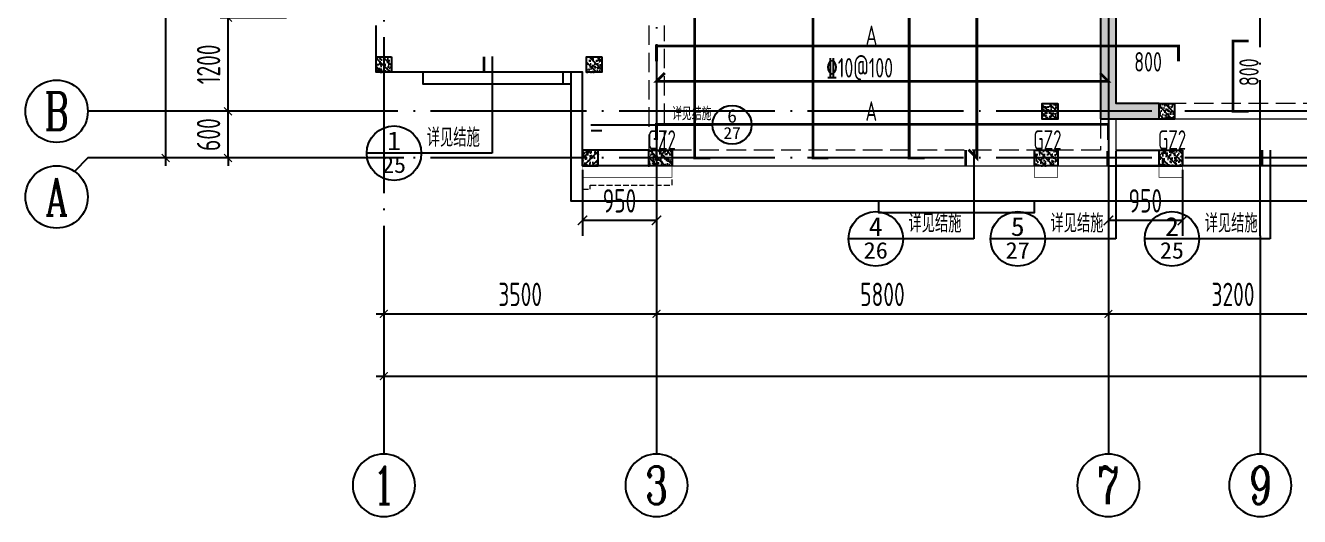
# Model space of a CAD drawing. Extents: x -668857 to 143095, y -247466 to 228182.
# Drawn here: x -218122 to -201769, y 58394 to 64694 of the extents above; entities that cross this region are included whole.
import ezdxf
from ezdxf.enums import TextEntityAlignment as Align

# ---------------------------------------------------------------- set-up
doc = ezdxf.new("R2010")
doc.units = 0
doc.header["$LTSCALE"] = 1000
doc.linetypes.add('DASH', pattern=[0.35, 0.25, -0.1])
doc.linetypes.add('DOTE', pattern=[2.42, 2, -0.2, 0.02, -0.2])
doc.layers.get('0').update_dxf_attribs({"linetype": 'CONTINUOUS'})
doc.layers.get('DEFPOINTS').update_dxf_attribs({"linetype": 'CONTINUOUS'})
for name, color, linetype in [('A-AXIS', 1, 'CONTINUOUS'), ('A-DOTE', 10, 'DOTE'), ('AXIS_NUM', 7, 'CONTINUOUS'), ('BEAM_CON', 4, 'CONTINUOUS'), ('DIM_IDEN', 67, 'CONTINUOUS'), ('PUB_TEXT', 2, 'CONTINUOUS'), ('ROOF', 183, 'CONTINUOUS'), ('S-B板边线', 2, 'CONTINUOUS'), ('S-B板配筋', 6, 'CONTINUOUS'), ('S-B板配筋号', 7, 'CONTINUOUS'), ('S-L主梁线', 4, 'DASH'), ('S-Q墙填充', 252, 'CONTINUOUS'), ('S-Q墙实线', 6, 'CONTINUOUS'), ('S-Q墙标注', 3, 'CONTINUOUS'), ('S-Y一般标注', 3, 'CONTINUOUS'), ('S-构造柱', 212, 'CONTINUOUS'), ('S-构造柱编号', 130, 'CONTINUOUS'), ('水平筋标注', 7, 'CONTINUOUS'), ('看线', 251, 'CONTINUOUS')]:
    doc.layers.add(name, color=color, linetype=linetype)
doc.layers.add('平面-看线', color=45, linetype='CONTINUOUS', lineweight=15)
doc.layers.add('配箍校核', color=34, linetype='CONTINUOUS', plot=False)
doc.styles.add('_TCH_AXIS', font='COMPLEX', dxfattribs={"bigfont": 'GBCBIG'})
doc.styles.add('_TCH_LABEL', font='simhei.ttf')
doc.styles.add('TSSD_Axis', font='complex.shx', dxfattribs={"width": 0.7, "bigfont": 'hztxt.shx'})
doc.styles.add('TSSD_DIMENSION', font='Tssdeng.shx', dxfattribs={"width": 0.7, "bigfont": 'tssdchn.shx'})
doc.styles.add('TSSD_REIN', font='tssdeng.shx', dxfattribs={"width": 0.7, "height": 300, "bigfont": 'tssdchn.shx'})
doc.styles.add('结构文字', font='zstxt.shx', dxfattribs={"width": 0.7, "bigfont": 'zshz.shx'})
doc.dimstyles.new('STRUCK', dxfattribs={"dimtxt": 400, "dimasz": 121, "dimexe": 200, "dimexo": 150, "dimgap": 115, "dimtad": 1, "dimdec": 0, "dimdsep": 46, "dimtxsty": '结构文字', "dimblk": 'ARCHTICK', "dimcen": 400, "dimclrd": 3, "dimclre": 3, "dimclrt": 7, "dimadec": 0, "dimazin": 0, "dimtfac": 1, "dimtdec": 0, "dimtix": 1, "dimtmove": 2, "dimatfit": 3, "dimldrblk": '_DIMX', "dimfxl": 0, "dimtolj": 1, "dimtzin": 0, "dimarcsym": 0})
doc.dimstyles.new('TSSD_100_100', dxfattribs={"dimtxt": 300, "dimasz": 100, "dimexe": 100, "dimexo": 250, "dimgap": 100, "dimtad": 1, "dimdec": 0, "dimzin": 0, "dimdsep": 46, "dimtxsty": 'TSSD_DIMENSION', "dimblk": 'ARCHTICK', "dimcen": 0, "dimdle": 100, "dimclrt": 7, "dimadec": 0, "dimazin": 0, "dimtfac": 1, "dimtdec": 0, "dimtix": 1, "dimtmove": 2, "dimatfit": 3, "dimldrblk": 'ARCHTICK', "dimfxl": 0, "dimtolj": 1, "dimtzin": 0, "dimarcsym": 0})

# ---------------------------------------------------------------- blocks, each defined once
blk = doc.blocks.new('ts_axno')
at = {"color": 0, "linetype": 'ByBlock', "lineweight": -2}
blk.add_circle((0, 0), 0.5, dxfattribs=at)
at = {"color": 0, "linetype": 'ByBlock', "lineweight": -2, "style": 'TSSD_Axis', "width": 0.7}
blk.add_attdef('A', text='', height=0.6, dxfattribs=at).set_placement((0, 0), align=Align.MIDDLE_CENTER)
blk = doc.blocks.new('_ArchTick')
at = {"color": 0, "linetype": 'ByBlock', "const_width": 0.15}
blk.add_lwpolyline([(-0.5, -0.5), (0.5, 0.5)], dxfattribs=at)
blk = doc.blocks.new('*D120')
at = {"layer": 'DEFPOINTS', "color": 0}
for p in [(2600, 5200), (3600, 5200), (3600, 4600)]:
    blk.add_point(p, dxfattribs=at)
at = {"layer": 'S-Y一般标注', "color": 0, "lineweight": -2}
for p, q in [((2600, 5200), (2600, 5300)), ((3350, 5200), (2500, 5200)), ((2600, 4600), (2600, 5200)), ((3350, 4600), (2500, 4600)), ((2600, 4600), (2600, 4500))]:
    blk.add_line(p, q, dxfattribs=at)
at = {"layer": 'S-Y一般标注', "color": 0, "lineweight": -2, "xscale": 100, "yscale": 100, "zscale": 100}
for p, rotation in [((2600, 5200), 270), ((2600, 4600), 90)]:
    blk.add_blockref('_ArchTick', p, dxfattribs=dict(at, rotation=rotation))
at = {"layer": 'S-Y一般标注', "color": 7, "insert": (2350, 4900), "char_height": 300, "attachment_point": 5, "rotation": 90, "style": 'TSSD_DIMENSION'}
blk.add_mtext('\\A1;600', dxfattribs=at)
blk = doc.blocks.new('*D126')
at = {"layer": 'DEFPOINTS', "color": 0}
for p in [(1800, 17150), (3600, 17150), (3600, 4600)]:
    blk.add_point(p, dxfattribs=at)
at = {"layer": 'S-Y一般标注', "color": 0, "lineweight": -2}
for p, q in [((1800, 4500), (1800, 17250)), ((3350, 17150), (1700, 17150)), ((3350, 4600), (1700, 4600))]:
    blk.add_line(p, q, dxfattribs=at)
at = {"layer": 'S-Y一般标注', "color": 0, "lineweight": -2, "xscale": 100, "yscale": 100, "zscale": 100}
for p, rotation in [((1800, 17150), 90), ((1800, 4600), 270)]:
    blk.add_blockref('_ArchTick', p, dxfattribs=dict(at, rotation=rotation))
at = {"layer": 'S-Y一般标注', "color": 7, "insert": (1550, 10875), "char_height": 300, "attachment_point": 5, "rotation": 90, "style": 'TSSD_DIMENSION'}
blk.add_mtext('\\A1;12550', dxfattribs=at)
blk = doc.blocks.new('*D128')
at = {"layer": 'DEFPOINTS', "color": 0}
for p in [(2600, 6400), (3600, 6400), (3600, 5200)]:
    blk.add_point(p, dxfattribs=at)
at = {"layer": 'S-Y一般标注', "color": 0, "lineweight": -2}
for p, q in [((3350, 6400), (2500, 6400)), ((2600, 5100), (2600, 6500)), ((3350, 5200), (2500, 5200))]:
    blk.add_line(p, q, dxfattribs=at)
at = {"layer": 'S-Y一般标注', "color": 0, "lineweight": -2, "xscale": 100, "yscale": 100, "zscale": 100}
for p, rotation in [((2600, 6400), 90), ((2600, 5200), 270)]:
    blk.add_blockref('_ArchTick', p, dxfattribs=dict(at, rotation=rotation))
at = {"layer": 'S-Y一般标注', "color": 7, "insert": (2350, 5800), "char_height": 300, "attachment_point": 5, "rotation": 90, "style": 'TSSD_DIMENSION'}
blk.add_mtext('\\A1;1200', dxfattribs=at)
blk = doc.blocks.new('*D129')
at = {"layer": 'DEFPOINTS', "color": 0}
for p in [(2600, 9400), (3600, 9400), (3600, 6400)]:
    blk.add_point(p, dxfattribs=at)
at = {"layer": 'S-Y一般标注', "color": 0, "lineweight": -2}
for p, q in [((2600, 6300), (2600, 9500)), ((3350, 9400), (2500, 9400)), ((3350, 6400), (2500, 6400))]:
    blk.add_line(p, q, dxfattribs=at)
at = {"layer": 'S-Y一般标注', "color": 0, "lineweight": -2, "xscale": 100, "yscale": 100, "zscale": 100}
for p, rotation in [((2600, 9400), 90), ((2600, 6400), 270)]:
    blk.add_blockref('_ArchTick', p, dxfattribs=dict(at, rotation=rotation))
at = {"layer": 'S-Y一般标注', "color": 7, "insert": (2350, 7900), "char_height": 300, "attachment_point": 5, "rotation": 90, "style": 'TSSD_DIMENSION'}
blk.add_mtext('\\A1;3000', dxfattribs=at)
blk = doc.blocks.new('*D134')
at = {"layer": 'DEFPOINTS', "color": 0}
for p in [(8100, 3600), (13900, 3600), (13900, 2600)]:
    blk.add_point(p, dxfattribs=at)
at = {"layer": 'S-Y一般标注', "color": 0, "lineweight": -2}
for p, q in [((8100, 3350), (8100, 2500)), ((13900, 3350), (13900, 2500)), ((8000, 2600), (14000, 2600))]:
    blk.add_line(p, q, dxfattribs=at)
at = {"layer": 'S-Y一般标注', "color": 0, "lineweight": -2, "xscale": 100, "yscale": 100, "zscale": 100, "rotation": 180}
blk.add_blockref('_ArchTick', (8100, 2600), dxfattribs=at)
at = {"layer": 'S-Y一般标注', "color": 0, "lineweight": -2, "xscale": 100, "yscale": 100, "zscale": 100}
blk.add_blockref('_ArchTick', (13900, 2600), dxfattribs=at)
at = {"layer": 'S-Y一般标注', "color": 7, "insert": (11000, 2850), "char_height": 300, "attachment_point": 5, "style": 'TSSD_DIMENSION'}
blk.add_mtext('\\A1;5800', dxfattribs=at)
blk = doc.blocks.new('*D142')
at = {"layer": 'DEFPOINTS', "color": 0}
for p in [(4600, 3600), (54600, 3600), (54600, 1800)]:
    blk.add_point(p, dxfattribs=at)
at = {"layer": 'S-Y一般标注', "color": 0, "lineweight": -2}
for p, q in [((4600, 3350), (4600, 1700)), ((54600, 3350), (54600, 1700)), ((4500, 1800), (54700, 1800))]:
    blk.add_line(p, q, dxfattribs=at)
at = {"layer": 'S-Y一般标注', "color": 0, "lineweight": -2, "xscale": 100, "yscale": 100, "zscale": 100, "rotation": 180}
blk.add_blockref('_ArchTick', (4600, 1800), dxfattribs=at)
at = {"layer": 'S-Y一般标注', "color": 0, "lineweight": -2, "xscale": 100, "yscale": 100, "zscale": 100}
blk.add_blockref('_ArchTick', (54600, 1800), dxfattribs=at)
at = {"layer": 'S-Y一般标注', "color": 7, "insert": (29600, 2050), "char_height": 300, "attachment_point": 5, "style": 'TSSD_DIMENSION'}
blk.add_mtext('\\A1;50000', dxfattribs=at)
blk = doc.blocks.new('*D143')
at = {"layer": 'DEFPOINTS', "color": 0}
for p in [(13900, 3600), (17100, 3600), (17100, 2600)]:
    blk.add_point(p, dxfattribs=at)
at = {"layer": 'S-Y一般标注', "color": 0, "lineweight": -2}
for p, q in [((13900, 3350), (13900, 2500)), ((17100, 3350), (17100, 2500)), ((13800, 2600), (17200, 2600))]:
    blk.add_line(p, q, dxfattribs=at)
at = {"layer": 'S-Y一般标注', "color": 0, "lineweight": -2, "xscale": 100, "yscale": 100, "zscale": 100, "rotation": 180}
blk.add_blockref('_ArchTick', (13900, 2600), dxfattribs=at)
at = {"layer": 'S-Y一般标注', "color": 0, "lineweight": -2, "xscale": 100, "yscale": 100, "zscale": 100}
blk.add_blockref('_ArchTick', (17100, 2600), dxfattribs=at)
at = {"layer": 'S-Y一般标注', "color": 7, "insert": (15500, 2850), "char_height": 300, "attachment_point": 5, "style": 'TSSD_DIMENSION'}
blk.add_mtext('\\A1;3200', dxfattribs=at)
blk = doc.blocks.new('*D144')
at = {"layer": 'DEFPOINTS', "color": 0}
for p in [(4600, 3600), (8100, 3600), (8100, 2600)]:
    blk.add_point(p, dxfattribs=at)
at = {"layer": 'S-Y一般标注', "color": 0, "lineweight": -2}
for p, q in [((4600, 3350), (4600, 2500)), ((8100, 3350), (8100, 2500)), ((4500, 2600), (8200, 2600))]:
    blk.add_line(p, q, dxfattribs=at)
at = {"layer": 'S-Y一般标注', "color": 0, "lineweight": -2, "xscale": 100, "yscale": 100, "zscale": 100, "rotation": 180}
blk.add_blockref('_ArchTick', (4600, 2600), dxfattribs=at)
at = {"layer": 'S-Y一般标注', "color": 0, "lineweight": -2, "xscale": 100, "yscale": 100, "zscale": 100}
blk.add_blockref('_ArchTick', (8100, 2600), dxfattribs=at)
at = {"layer": 'S-Y一般标注', "color": 7, "insert": (6350, 2850), "char_height": 300, "attachment_point": 5, "style": 'TSSD_DIMENSION'}
blk.add_mtext('\\A1;3500', dxfattribs=at)
blk = doc.blocks.new('20210729.03501652')
at = {"color": 30, "const_width": 8}
for points in [[(2050, 600), (2050, 450), (3200, 450), (3200, 600)], [(7850, 600), (7850, 450), (8150, 450), (8150, 600)], [(9450, 600), (9450, 450), (9750, 450), (9750, 600)]]:
    blk.add_lwpolyline(points, dxfattribs=at)
at = {"layer": '平面-看线', "linetype": 'DASH', "ltscale": 0.3}
blk.add_lwpolyline([(2050, 450), (2050, 300), (2150, 300), (2150, 350), (3200, 350), (3200, 450)], dxfattribs=at)
at = {"layer": '看线', "color": 202, "ltscale": 0.5}
for points in [[(0, 1800), (0, 1650), (1800, 1650), (1800, 1800)], [(0, 1800), (0, 1650), (1900, 1650)], [(5850, 150), (5850, 0), (7850, 0), (7850, 150)]]:
    blk.add_lwpolyline(points, dxfattribs=at)
at = {"layer": '看线', "color": 201}
blk.add_lwpolyline([(1900, 1800), (1900, 150), (22100, 150), (22100, 1650), (24500, 1650)], dxfattribs=at)
blk = doc.blocks.new('20210729.04150611')
at = {"layer": 'S-B板边线'}
for points in [[(-28155, -31892), (-28155, -31893), (-29005, -31893), (-29005, -30693), (-31655, -30693), (-31655, -30093)], [(-15955, -31892), (-22155, -31892)]]:
    blk.add_lwpolyline(points, dxfattribs=at)
blk = doc.blocks.new('20210807.15312791')
at = {"layer": 'S-Q墙填充'}
h = blk.add_hatch(color=252, dxfattribs=at)
h.dxf.hatch_style = 1
h.paths.add_polyline_path([(70216, 57440), (70966, 57440), (70966, 57640), (70416, 57640), (70416, 59090), (70216, 59090)])
at = {"layer": 'BEAM_CON'}
for p, q in [((63566, 57040), (63566, 56840)), ((64416, 57040), (63566, 57040)), ((70416, 57040), (71266, 57040)), ((71266, 56840), (71266, 57040)), ((64516, 56840), (63566, 56840)), ((70316, 56840), (71266, 56840))]:
    blk.add_line(p, q, dxfattribs=at)
at = {"layer": 'S-L主梁线', "linetype": 'DASH', "lineweight": 18}
for p, q in [((64416, 58640), (64416, 57040)), ((64616, 57040), (64616, 58640)), ((73416, 57640), (70966, 57640)), ((70216, 57440), (70216, 57040)), ((70216, 57040), (64616, 57040))]:
    blk.add_line(p, q, dxfattribs=at)
at = {"layer": 'S-L主梁线', "linetype": 'ByBlock', "lineweight": 18}
for p, q in [((70416, 57040), (70416, 57440)), ((70966, 57440), (73516, 57440)), ((64416, 56840), (70416, 56840))]:
    blk.add_line(p, q, dxfattribs=at)
at = {"layer": 'S-Q墙实线'}
blk.add_lwpolyline([(70216, 57440), (70966, 57440), (70966, 57640), (70416, 57640), (70416, 59090), (70216, 59090)], close=True, dxfattribs=at)
blk = doc.blocks.new('20210730.02141516')
at = {"layer": 'S-构造柱'}
h = blk.add_hatch(dxfattribs=at)
h.set_pattern_fill('ARMORED', color=256, scale=15, angle=-90, style=0)
h.set_pattern_definition([(320, (-154189.41, 3278673.45), (-9.4128202, -107.5890274), [11.25, -123.75]), (265, (-154189.41, 3278673.45), (112.82882, 20.8127), [9, -99]), (10.4514, (-154190.19, 3278664.49), (103.4159313, -86.7764073), [9.5610285, -105.1713168]), (316.1842, (-154159.41, 3278673.45), (-24.827852, -160.0861573), [16.875, -185.625]), (6.6356, (-154161.48, 3278660.11), (146.117681, -140.199406), [14.341543, -157.75695]), (261.1842, (-154159.41, 3278673.45), (146.11779, -140.199292), [13.5, -148.5]), (291, (-154166.91, 3278658.45), (-60.3928336, -89.5360578), [11.25, -123.75]), (236, (-154166.91, 3278658.45), (108.7725068, -36.4972998), [9, -99]), (341.4514, (-154171.94, 3278650.99), (48.3795745, -126.0333943), [9.5610285, -105.1713168]), (307.5, (-154189.41, 3278673.454), (49.93407807, -1.8239783), [0, -97.8, 0, -100.5, 0, -99.375]), (277.5, (-154189.41, 3278673.454), (59.1617568, -39.4604306), [0, -57.3, 0, -95.55, 0, -37.875]), (237.5, (-154189.41, 3278706.904), (-3.38323076, -80.07336543), [0, -37.5, 0, -117, 0, -155.25]), (227.5, (-154189.41, 3278721.904), (15.0157473, -87.4779254), [0, -48.75, 0, -77.7, 0, -110.25]), (315, (-154189.41, 3278673.454), (53.0330086, 53.0330086), [])])
h.paths.add_polyline_path([(200, 200), (200, 0), (0, 0), (0, 200)])
blk.add_lwpolyline([(200, 200), (200, 0), (0, 0), (0, 200)], close=True, dxfattribs=at)
blk = doc.blocks.new('20210809.18224761')
at = {"layer": 'S-构造柱'}
h = blk.add_hatch(dxfattribs=at)
h.set_pattern_fill('ARMORED', color=256, scale=15, angle=-90, style=0)
h.set_pattern_definition([(320, (-154189.41, 3278673.45), (-9.4128202, -107.5890274), [11.25, -123.75]), (265, (-154189.41, 3278673.45), (112.82882, 20.8127), [9, -99]), (10.4514, (-154190.19, 3278664.49), (103.4159313, -86.7764073), [9.5610285, -105.1713168]), (316.1842, (-154159.41, 3278673.45), (-24.827852, -160.0861573), [16.875, -185.625]), (6.6356, (-154161.48, 3278660.11), (146.117681, -140.199406), [14.341543, -157.75695]), (261.1842, (-154159.41, 3278673.45), (146.11779, -140.199292), [13.5, -148.5]), (291, (-154166.91, 3278658.45), (-60.3928336, -89.5360578), [11.25, -123.75]), (236, (-154166.91, 3278658.45), (108.7725068, -36.4972998), [9, -99]), (341.4514, (-154171.94, 3278650.99), (48.3795745, -126.0333943), [9.5610285, -105.1713168]), (307.5, (-154189.41, 3278673.454), (49.93407807, -1.8239783), [0, -97.8, 0, -100.5, 0, -99.375]), (277.5, (-154189.41, 3278673.454), (59.1617568, -39.4604306), [0, -57.3, 0, -95.55, 0, -37.875]), (237.5, (-154189.41, 3278706.904), (-3.38323076, -80.07336543), [0, -37.5, 0, -117, 0, -155.25]), (227.5, (-154189.41, 3278721.904), (15.0157473, -87.4779254), [0, -48.75, 0, -77.7, 0, -110.25]), (315, (-154189.41, 3278673.454), (53.0330086, 53.0330086), [])])
h.paths.add_polyline_path([(300, 200), (300, 0), (0, 0), (0, 200)])
blk.add_lwpolyline([(300, 200), (300, 0), (0, 0), (0, 200)], close=True, dxfattribs=at)
blk = doc.blocks.new('20210809.18235135')
at = {"layer": '配箍校核'}
blk.add_blockref('20210809.18224761', (12, 0), dxfattribs=at)
at = {"layer": 'S-构造柱编号', "color": 2, "linetype": 'ByBlock', "style": 'TSSD_REIN', "width": 0.65}
blk.add_text('GZ2', height=250, dxfattribs=at).set_placement((0, 206, 0))
blk = doc.blocks.new('20210809.18285270')
at = {"layer": 'ROOF', "rotation": 359.9999999538236}
for p in [(0, 1200), (2700, 1200), (8550, 600)]:
    blk.add_blockref('20210730.02141516', p, dxfattribs=at)
at = {"layer": 'ROOF'}
blk.add_blockref('20210730.02141516', (10050, 600), dxfattribs=at)
at = {"layer": 'ROOF', "xscale": -1, "rotation": 4.61764226855621e-08}
blk.add_blockref('20210730.02141516', (2850, 0), dxfattribs=at)
at = {"layer": '配箍校核'}
for p in [(3488, 0), (8438, 0), (10038, 0)]:
    blk.add_blockref('20210809.18235135', p, dxfattribs=at)
blk = doc.blocks.new('*D464')
at = {"layer": 'DEFPOINTS', "color": 0}
for p in [(-212209, -11759), (-211259, -11759), (-212209, -12559)]:
    blk.add_point(p, dxfattribs=at)
at = {"layer": 'S-Q墙标注', "color": 3, "lineweight": -2}
for p, q in [((-212209, -11909), (-212209, -12759)), ((-211259, -11909), (-211259, -12759)), ((-211259, -12559), (-212209, -12559))]:
    blk.add_line(p, q, dxfattribs=at)
at = {"layer": 'S-Q墙标注', "color": 3, "lineweight": -2, "xscale": 121, "yscale": 121, "zscale": 121, "rotation": 180}
blk.add_blockref('_ArchTick', (-212209, -12559), dxfattribs=at)
at = {"layer": 'S-Q墙标注', "color": 3, "lineweight": -2, "xscale": 121, "yscale": 121, "zscale": 121}
blk.add_blockref('_ArchTick', (-211259, -12559), dxfattribs=at)
at = {"layer": 'S-Q墙标注', "color": 7, "insert": (-211734, -12309), "char_height": 300, "attachment_point": 5, "style": 'TSSD_REIN'}
blk.add_mtext('\\A1;950', dxfattribs=at)
blk = doc.blocks.new('_DIMX')
blk.add_line((-150, 0), (150, 0))
at = {"const_width": 50}
blk.add_lwpolyline([(-70, -70), (70, 70)], dxfattribs=at)
blk = doc.blocks.new('*D465')
at = {"layer": 'DEFPOINTS', "color": 0}
for p in [(-205459, -11759), (-204509, -11759), (-205459, -12559)]:
    blk.add_point(p, dxfattribs=at)
at = {"layer": 'S-Q墙标注', "color": 3, "lineweight": -2}
for p, q in [((-205459, -11909), (-205459, -12759)), ((-204509, -11909), (-204509, -12759)), ((-204509, -12559), (-205459, -12559))]:
    blk.add_line(p, q, dxfattribs=at)
at = {"layer": 'S-Q墙标注', "color": 3, "lineweight": -2, "xscale": 121, "yscale": 121, "zscale": 121, "rotation": 180}
blk.add_blockref('_ArchTick', (-205459, -12559), dxfattribs=at)
at = {"layer": 'S-Q墙标注', "color": 3, "lineweight": -2, "xscale": 121, "yscale": 121, "zscale": 121}
blk.add_blockref('_ArchTick', (-204509, -12559), dxfattribs=at)
at = {"layer": 'S-Q墙标注', "color": 7, "insert": (-204984, -12309), "char_height": 300, "attachment_point": 5, "style": 'TSSD_REIN'}
blk.add_mtext('\\A1;950', dxfattribs=at)
blk = doc.blocks.new('20210810.07360379')
at = {"layer": 'DIM_IDEN'}
for p, q in [((1737, 3405), (1737, 2166)), ((3004, 2530), (3451, 2530)), ((3451, 2530), (4567, 2530)), ((5067, 2530), (4567, 2530)), ((828, 2166), (128, 2166)), ((1737, 2166), (828, 2166)), ((7920, 2205), (7920, 1066)), ((9743, 2195), (9743, 1066)), ((11722, 2205), (11722, 1066)), ((7011, 1066), (6311, 1066)), ((7920, 1066), (7011, 1066)), ((8834, 1066), (8134, 1066)), ((9743, 1066), (8834, 1066)), ((10813, 1066), (10113, 1066)), ((11722, 1066), (10813, 1066))]:
    blk.add_line(p, q, dxfattribs=at)
for points, const_width in [([(1632, 3405), (1632, 3205)], 35), ([(3004, 2455), (3147, 2455)], 25), ([(7815, 2205), (7815, 2005)], 35), ([(9638, 2195), (9638, 1995)], 35), ([(11617, 2205), (11617, 2005)], 35)]:
    blk.add_lwpolyline(points, dxfattribs=dict(at, const_width=const_width))
for centre, radius in [((4817, 2530), 250), ((478, 2166), 350), ((6661, 1066), 350), ((8484, 1066), 350), ((10463, 1066), 350)]:
    blk.add_circle(centre, radius, dxfattribs=at)
at = {"layer": 'PUB_TEXT', "style": '_TCH_AXIS'}
for height, p in [(168.8, (4046, 2589)), (236.3, (898, 2249)), (236.3, (7081, 1149)), (236.3, (8904, 1149)), (236.3, (10883, 1149))]:
    blk.add_text('详见结施', height=height, dxfattribs=at).set_placement(p)
at = {"layer": 'PUB_TEXT', "style": '_TCH_LABEL'}
for s, height, width, p, p2 in [('6', 173, 1.011364, (4755, 2558), (4880, 2558)), ('27', 151.1, 1.022989, (4706, 2350), (4929, 2350)), ('1', 241, 1.034884, (388, 2205), (568, 2205)), ('25', 212.7, 1.00565, (324, 1913), (632, 1913)), ('4', 241, 1.034884, (6571, 1105), (6751, 1105)), ('5', 241, 1.028902, (8395, 1105), (8573, 1105)), ('2', 241, 1.022989, (10374, 1105), (10552, 1105)), ('26', 211.6, 1.022989, (6505, 814), (6817, 814)), ('27', 211.6, 1.022989, (8328, 814), (8639, 814)), ('25', 212.7, 1.00565, (10309, 813), (10617, 813))]:
    blk.add_text(s, height=height, dxfattribs=dict(at, width=width)).set_placement(p, p2, align=Align.FIT)
blk = doc.blocks.new('20210726.16395156')
at = {"layer": 'A-AXIS'}
for p, q in [((3600, 5200), (800, 5200)), ((800, 4600), (628.4, 4428.4)), ((3600, 4600), (800, 4600)), ((4600, 3600), (4600, 800)), ((8100, 3600), (8100, 800)), ((13900, 3600), (13900, 800)), ((15850, 3600), (15850, 800))]:
    blk.add_line(p, q, dxfattribs=at)
at = {"layer": 'A-DOTE'}
for p, q in [((4600, 18249.9), (4600, 3600)), ((13900.2, 13700), (13900, 3600)), ((15850, 3600), (15850, 11500)), ((8100, 10900), (8100, 3600)), ((55600, 5200), (3600, 5200)), ((55600, 4600), (3600, 4600))]:
    blk.add_line(p, q, dxfattribs=at)
at = {"layer": 'A-AXIS'}
ref = blk.add_blockref('ts_axno', (400, 5200), dxfattribs=dict(at, xscale=800, yscale=800, zscale=800))
ref.add_attrib('A', 'B', dxfattribs={"layer": 'AXIS_NUM', "height": 480, "style": 'TSSD_Axis', "width": 0.7}).set_placement((400, 5200), align=Align.MIDDLE_CENTER)
ref = blk.add_blockref('ts_axno', (400, 4100), dxfattribs=dict(at, xscale=800, yscale=800, zscale=800))
ref.add_attrib('F', 'A', dxfattribs={"layer": 'AXIS_NUM', "height": 480, "style": 'TSSD_Axis', "width": 0.7}).set_placement((400, 4100), align=Align.MIDDLE_CENTER)
ref = blk.add_blockref('ts_axno', (4600, 400), dxfattribs=dict(at, xscale=-800, yscale=800, zscale=800, rotation=180))
ref.add_attrib('1', '1', dxfattribs={"layer": 'AXIS_NUM', "height": 480, "style": 'TSSD_Axis', "width": 0.7}).set_placement((4600, 400), align=Align.MIDDLE_CENTER)
ref = blk.add_blockref('ts_axno', (8100, 400), dxfattribs=dict(at, xscale=-800, yscale=800, zscale=800, rotation=180))
ref.add_attrib('2', '3', dxfattribs={"layer": 'AXIS_NUM', "height": 480, "style": 'TSSD_Axis', "width": 0.7}).set_placement((8100, 400), align=Align.MIDDLE_CENTER)
ref = blk.add_blockref('ts_axno', (13900, 400), dxfattribs=dict(at, xscale=-800, yscale=800, zscale=800, rotation=180))
ref.add_attrib('5', '7', dxfattribs={"layer": 'AXIS_NUM', "height": 480, "style": 'TSSD_Axis', "width": 0.7}).set_placement((13900, 400), align=Align.MIDDLE_CENTER)
ref = blk.add_blockref('ts_axno', (15850, 400), dxfattribs=dict(at, xscale=-800, yscale=800, zscale=800, rotation=180))
ref.add_attrib('5', '9', dxfattribs={"layer": 'AXIS_NUM', "height": 480, "style": 'TSSD_Axis', "width": 0.7}).set_placement((15850, 400), align=Align.MIDDLE_CENTER)
at = {"layer": 'S-Y一般标注'}
for base, p1, p2, picture, middle in [((1800, 17150), (3600, 4600), (3600, 17150), '*D126', (1550, 10875)), ((2600, 9400), (3600, 6400), (3600, 9400), '*D129', (2350, 7900)), ((2600, 6400), (3600, 5200), (3600, 6400), '*D128', (2350, 5800)), ((2600, 5200), (3600, 4600), (3600, 5200), '*D120', (2350, 4900))]:
    dim = blk.add_linear_dim(base=base, p1=p1, p2=p2, angle=90, dimstyle='TSSD_100_100', dxfattribs=at)
    dim.commit()
    dim.dimension.update_dxf_attribs({"geometry": picture, "text_midpoint": middle})
for base, p1, p2, picture, middle in [((54600, 1800), (4600, 3600), (54600, 3600), '*D142', (29600, 2050)), ((8100, 2600), (4600, 3600), (8100, 3600), '*D144', (6350, 2850)), ((13900, 2600), (8100, 3600), (13900, 3600), '*D134', (11000, 2850)), ((17100, 2600), (13900, 3600), (17100, 3600), '*D143', (15500, 2850))]:
    dim = blk.add_linear_dim(base=base, p1=p1, p2=p2, dimstyle='TSSD_100_100', dxfattribs=at)
    dim.commit()
    dim.dimension.update_dxf_attribs({"geometry": picture, "text_midpoint": middle})
blk = doc.blocks.new('20210810.19092027')
at = {"layer": 'S-Q墙标注'}
for base, p1, p2, picture, middle in [((87767.8, 54374), (88717.8, 55174), (87767.8, 55174), '*D464', (88242.8, 54624)), ((94517.8, 54374), (95467.8, 55174), (94517.8, 55174), '*D465', (94992.8, 54624))]:
    dim = blk.add_linear_dim(base=base, p1=p1, p2=p2, angle=180, dimstyle='STRUCK', override={"dimtxt": 300, "dimgap": 100, "dimtxsty": 'TSSD_REIN'}, dxfattribs=at)
    dim.commit()
    dim.dimension.update_dxf_attribs({"geometry": picture, "text_midpoint": middle, "insert": (299976.5, 66933)})

msp = doc.modelspace()

# ---------------------------------------------------------------- linework, layer by layer
at = {"layer": 'S-B板配筋', "lineweight": 35, "const_width": 35}
for points in [[(-206579.38, 62994.28), (-206779.38, 62994.28), (-206779.38, 73094.12), (-206579.38, 73094.12)], [(-209333.6, 62994.28), (-209533.6, 62994.28), (-209533.6, 70194.12), (-209333.6, 70194.12)], [(-207815.1, 62994.28), (-208015.1, 62994.28), (-208015.1, 69894.12), (-207815.1, 69894.12)], [(-206016.8, 63100.35), (-205910.73, 62994.28), (-205910.73, 69294.12), (-206016.8, 69188.06)], [(-203322.43, 64232.52), (-203322.43, 64432.52), (-210022.44, 64432.52), (-210022.44, 64232.52)], [(-202422.43, 63594.11), (-202622.43, 63594.11), (-202622.43, 64494.11), (-202422.43, 64494.11)], [(-209916.36, 64084.09), (-210022.43, 63978.02), (-204222.43, 63978.02), (-204328.49, 64084.09)], [(-210022.46, 63226.52), (-210022.46, 63426.52), (-204222.44, 63426.43), (-204222.44, 63226.43)]]:
    msp.add_lwpolyline(points, dxfattribs=at)

# ---------------------------------------------------------------- block references
msp.add_blockref('20210729.03501652', (-213022.46, 62294.12))
at = {"layer": 'A-DOTE'}
msp.add_blockref('20210726.16395156', (-218122.44, 58394.07), dxfattribs=at)
at = {"layer": 'PUB_TEXT'}
msp.add_blockref('20210810.07360379', (-213869.52, 60889.49), dxfattribs=at)
at = {"layer": 'S-B板边线'}
msp.add_blockref('20210729.04150611', (-181967.09, 94786.66), dxfattribs=at)
at = {"layer": 'S-Q墙填充'}
msp.add_blockref('20210807.15312791', (-274538.08, 6054.58), dxfattribs=at)
at = {"layer": '水平筋标注'}
msp.add_blockref('20210810.19092027', (-298740.27, 7820.13), dxfattribs=at)
at = {"layer": '配箍校核'}
msp.add_blockref('20210809.18285270', (-213622.46, 62893.96), dxfattribs=at)

# ---------------------------------------------------------------- texts
at = {"layer": 'S-B板配筋号', "color": 1, "style": 'TSSD_REIN', "width": 0.7}
for s, p in [('A', (-207338.47, 64443.62)), ('%%13210@100', (-207844.53, 64026.36))]:
    msp.add_text(s, height=250, dxfattribs=at).set_placement(p)
at = {"layer": 'S-B板配筋号', "style": 'TSSD_REIN', "width": 0.7}
msp.add_text('800', height=250, dxfattribs=at).set_placement((-203712.57, 64352.52), align=Align.TOP_CENTER)
msp.add_text('800', height=250, rotation=449.999992, dxfattribs=at).set_placement((-202542.43, 64094.11), align=Align.TOP_CENTER)
msp.add_text('A', height=250, dxfattribs=at).set_placement((-207340.6, 63470.52))

doc.saveas('drawing.dxf')
